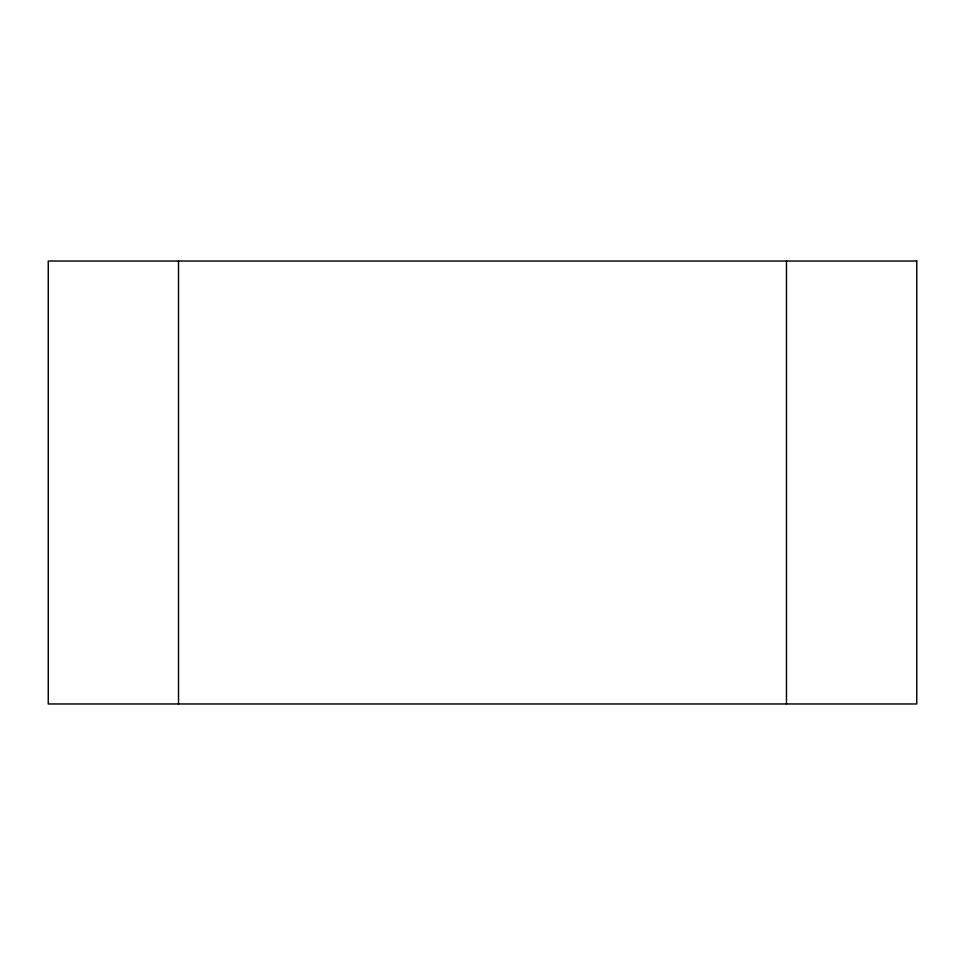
<?xml version="1.0" encoding="UTF-8"?>
<svg xmlns="http://www.w3.org/2000/svg" width="965" height="965" viewBox="0 0 965 965"><rect width="100%" height="100%" fill="white"/><g stroke="black" fill="none" stroke-linecap="round" stroke-linejoin="round"><path stroke-width="1.45" d="M786.475 261.033L786.475 703.968M178.525 261.033L178.525 703.968M916.75 261.033L48.25 261.033L48.25 703.968L916.75 703.968L916.75 261.033"/></g></svg>
